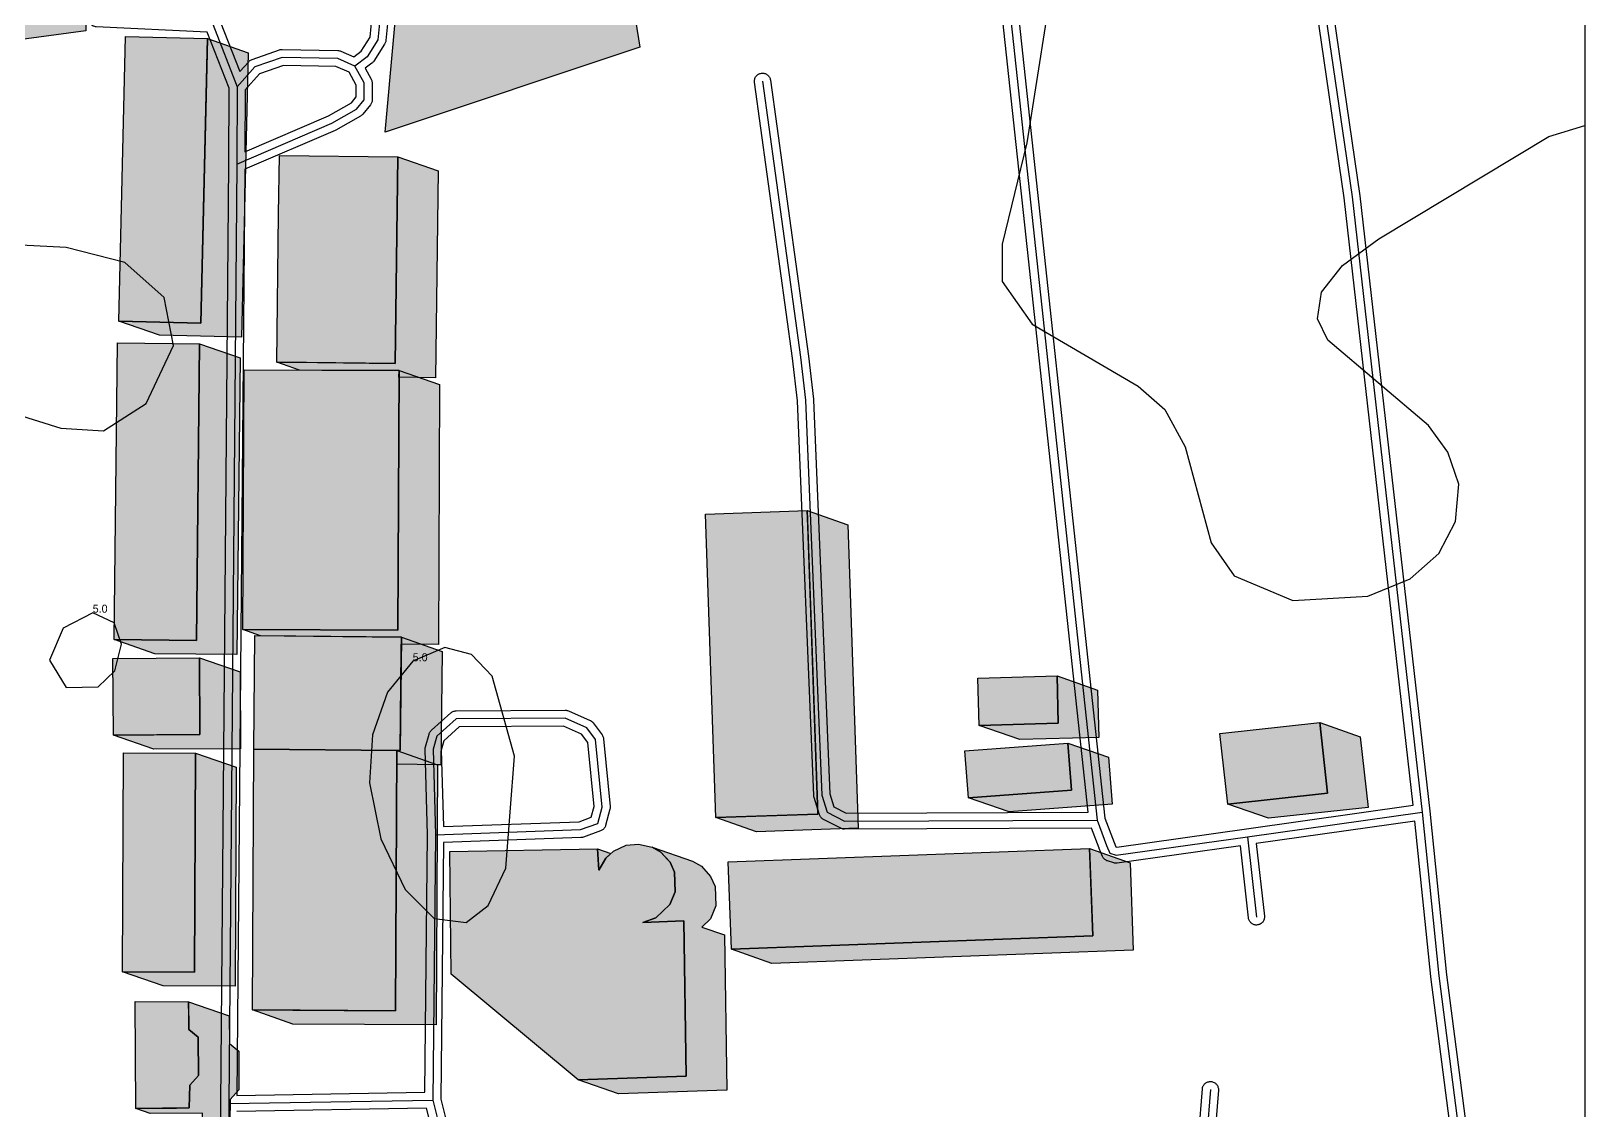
# Model space of a CAD drawing. Header units: metres. Extents: x 0 to 507, y 0 to 750.
# Drawn here: x 215.4 to 506.7, y 265.2 to 467.6 of the extents above; entities that cross this region are included whole.
import ezdxf

# ---------------------------------------------------------------- set-up
doc = ezdxf.new("R2010")
doc.units = ezdxf.units.M
for name, color, linetype, true_color in [('TPX_10_CONTOUR_LINES', 7, 'Continuous', 0x000000), ('TPX_11_CONTOUR_LINES_TEXT', 7, 'Continuous', 0x000000), ('TPX_12_GREEN_AREAS', 7, 'Continuous', 0x58ba48), ('TPX_13_GREEN_AREAS_HATCH', 7, 'Continuous', 0x58ba48), ('TPX_3_BUILDINGS_HATCH', 7, 'Continuous', 0xf0f0f0), ('TPX_4_BUILDINGS_SHADOWS_OUTLINES', 7, 'Continuous', 0x000000), ('TPX_5_BUILDINGS_SHADOWS_HATCH', 7, 'Continuous', 0x000000)]:
    doc.layers.add(name, color=color, linetype=linetype, true_color=true_color)
for name, color, linetype in [('TPX_2_BUILDINGS', 7, 'Continuous'), ('TPX_7_ROADS', 7, 'Continuous'), ('TPX_8_ROADS_OUTLINES', 7, 'Continuous')]:
    doc.layers.add(name, color=color, linetype=linetype)

msp = doc.modelspace()

# ---------------------------------------------------------------- hatches: boundary and pattern name
at = {"layer": 'TPX_13_GREEN_AREAS_HATCH'}
h = msp.add_hatch(color=256, dxfattribs=at)
h.dxf.hatch_style = 1
h.paths.add_polyline_path([(290.06, 540.5), (316.64, 544.84), (329.5, 464.61), (281.75, 448.71), (290.06, 540.5)])
h = msp.add_hatch(color=256, dxfattribs=at)
h.dxf.hatch_style = 1
h.paths.add_polyline_path([(215.04, 541.64), (224.61, 541.7), (225.64, 467.66), (112.86, 452.51), (108.43, 517.93), (215.04, 541.64)])
at = {"layer": 'TPX_3_BUILDINGS_HATCH'}
h = msp.add_hatch(color=256, dxfattribs=at)
h.dxf.hatch_style = 1
h.paths.add_polyline_path([(233.08, 466.59), (248.45, 466.23), (247.21, 412.9), (231.84, 413.26), (233.08, 466.59)])
h = msp.add_hatch(color=256, dxfattribs=at)
h.dxf.hatch_style = 1
h.paths.add_polyline_path([(261.77, 433.3), (261.92, 444.33), (284.11, 444.04), (283.6, 405.28), (261.41, 405.56), (261.77, 433.3)])
h = msp.add_hatch(color=256, dxfattribs=at)
h.dxf.hatch_style = 1
h.paths.add_polyline_path([(231.59, 409.17), (246.97, 409.01), (246.35, 353.38), (230.97, 353.54), (231.59, 409.17)])
h = msp.add_hatch(color=256, dxfattribs=at)
h.dxf.hatch_style = 1
h.paths.add_polyline_path([(255.29, 404.12), (284.35, 404), (284.13, 355.3), (255.08, 355.43), (255.29, 404.12)])
h = msp.add_hatch(color=256, dxfattribs=at)
h.dxf.hatch_style = 1
h.paths.add_polyline_path([(360.88, 377.73), (362.85, 320.83), (343.75, 320.17), (341.79, 377.09), (360.88, 377.73)])
h = msp.add_hatch(color=256, dxfattribs=at)
h.dxf.hatch_style = 1
h.paths.add_polyline_path([(257.29, 354.3), (284.81, 353.99), (284.56, 332.73), (283.95, 332.74), (257.12, 332.98), (257.29, 354.3)])
h = msp.add_hatch(color=256, dxfattribs=at)
h.dxf.hatch_style = 1
h.paths.add_polyline_path([(230.7, 350.03), (246.95, 350.13), (247.03, 335.74), (230.79, 335.64), (230.7, 350.03)])
h = msp.add_hatch(color=256, dxfattribs=at)
h.dxf.hatch_style = 1
h.paths.add_polyline_path([(407.72, 346.72), (407.95, 337.85), (393.11, 337.46), (392.87, 346.33), (407.72, 346.72)])
h = msp.add_hatch(color=256, dxfattribs=at)
h.dxf.hatch_style = 1
h.paths.add_polyline_path([(456.98, 337.99), (458.44, 324.74), (439.75, 322.69), (438.27, 335.94), (456.98, 337.99)])
h = msp.add_hatch(color=256, dxfattribs=at)
h.dxf.hatch_style = 1
h.paths.add_polyline_path([(232.69, 332.32), (246.19, 332.27), (245.99, 291.19), (232.5, 291.26), (232.69, 332.32)])
h = msp.add_hatch(color=256, dxfattribs=at)
h.dxf.hatch_style = 1
h.paths.add_polyline_path([(257.12, 332.98), (283.95, 332.74), (283.68, 283.97), (256.85, 284.12), (257.12, 332.98)])
h = msp.add_hatch(color=256, dxfattribs=at)
h.dxf.hatch_style = 1
h.paths.add_polyline_path([(409.77, 334.14), (410.44, 325.34), (391.13, 323.89), (390.46, 332.7), (409.77, 334.14)])
h = msp.add_hatch(color=256, dxfattribs=at)
h.dxf.hatch_style = 1
h.paths.add_polyline_path([(321.54, 314.31), (321.83, 310.3), (323.11, 312.54), (324.58, 313.89), (326.92, 314.98), (329.28, 315.22), (331.79, 314.64), (333.43, 313.69), (335.17, 311.79), (336.02, 309.92), (336.15, 306.25), (335.15, 303.85), (332.5, 301.36), (330.06, 300.52), (337.75, 300.82), (338.21, 271.7), (317.92, 271), (294.11, 290.81), (293.87, 313.82), (321.54, 314.31)])
h = msp.add_hatch(color=256, dxfattribs=at)
h.dxf.hatch_style = 1
h.paths.add_polyline_path([(413.81, 314.36), (414.41, 297.98), (346.66, 295.48), (346.05, 311.86), (413.81, 314.36)])
h = msp.add_hatch(color=256, dxfattribs=at)
h.dxf.hatch_style = 1
h.paths.add_polyline_path([(244.91, 285.63), (244.94, 280.44), (246.69, 279.01), (246.74, 271.8), (245.1, 269.99), (245.03, 265.74), (235.01, 265.62), (234.87, 285.72), (244.91, 285.63)])
at = {"layer": 'TPX_5_BUILDINGS_SHADOWS_HATCH'}
h = msp.add_hatch(color=256, dxfattribs=at)
h.dxf.hatch_style = 1
h.paths.add_polyline_path([(254.81, 410.25), (239.44, 410.62), (231.84, 413.26), (239.5, 413.08), (247.21, 412.9), (248.4, 463.76), (248.45, 466.23), (256.06, 463.58), (254.81, 410.25)])
h = msp.add_hatch(color=256, dxfattribs=at)
h.dxf.hatch_style = 1
h.paths.add_polyline_path([(284.35, 404), (265.68, 404.08), (261.41, 405.56), (269.05, 405.47), (283.6, 405.28), (284.11, 444.04), (291.71, 441.4), (291.21, 402.63), (284.34, 402.72), (284.35, 404)])
h = msp.add_hatch(color=256, dxfattribs=at)
h.dxf.hatch_style = 1
h.paths.add_polyline_path([(253.96, 350.73), (238.58, 350.89), (230.97, 353.54), (246.35, 353.38), (246.97, 409.01), (254.58, 406.36), (253.96, 350.73)])
h = msp.add_hatch(color=256, dxfattribs=at)
h.dxf.hatch_style = 1
h.paths.add_polyline_path([(291.74, 352.65), (284.79, 352.68), (284.81, 353.99), (258.38, 354.28), (255.08, 355.43), (284.13, 355.3), (284.35, 404), (291.95, 401.35), (291.74, 352.65)])
h = msp.add_hatch(color=256, dxfattribs=at)
h.dxf.hatch_style = 1
h.paths.add_polyline_path([(370.46, 318.18), (351.36, 317.52), (343.75, 320.17), (351.26, 320.43), (362.85, 320.83), (360.98, 374.83), (360.88, 377.73), (368.49, 375.08), (370.46, 318.18)])
h = msp.add_hatch(color=256, dxfattribs=at)
h.dxf.hatch_style = 1
h.paths.add_polyline_path([(292.17, 330.09), (291.56, 330.09), (283.94, 330.16), (283.95, 332.74), (284.56, 332.73), (284.78, 351.42), (284.81, 353.99), (292.42, 351.34), (292.17, 330.09)])
h = msp.add_hatch(color=256, dxfattribs=at)
h.dxf.hatch_style = 1
h.paths.add_polyline_path([(254.64, 333.09), (238.4, 332.99), (230.79, 335.64), (238.38, 335.69), (247.03, 335.74), (246.95, 350.13), (254.55, 347.48), (254.64, 333.09)])
h = msp.add_hatch(color=256, dxfattribs=at)
h.dxf.hatch_style = 1
h.paths.add_polyline_path([(415.56, 335.2), (400.72, 334.81), (393.11, 337.46), (407.95, 337.85), (407.72, 346.72), (415.33, 344.07), (415.56, 335.2)])
h = msp.add_hatch(color=256, dxfattribs=at)
h.dxf.hatch_style = 1
h.paths.add_polyline_path([(466.05, 322.09), (447.35, 320.05), (439.75, 322.69), (458.44, 324.74), (456.98, 337.99), (464.59, 335.34), (466.05, 322.09)])
h = msp.add_hatch(color=256, dxfattribs=at)
h.dxf.hatch_style = 1
h.paths.add_polyline_path([(253.6, 288.54), (240.11, 288.61), (232.5, 291.26), (245.99, 291.19), (246.19, 332.27), (253.8, 329.62), (253.6, 288.54)])
h = msp.add_hatch(color=256, dxfattribs=at)
h.dxf.hatch_style = 1
h.paths.add_polyline_path([(256.85, 284.12), (264.47, 284.08), (283.68, 283.97), (283.95, 332.74), (291.56, 330.09), (291.29, 281.33), (264.46, 281.47), (256.85, 284.12)])
h = msp.add_hatch(color=256, dxfattribs=at)
h.dxf.hatch_style = 1
h.paths.add_polyline_path([(418.05, 322.69), (398.74, 321.25), (391.13, 323.89), (410.44, 325.34), (410.02, 330.94), (409.77, 334.14), (417.38, 331.49), (418.05, 322.69)])
h = msp.add_hatch(color=256, dxfattribs=at)
h.dxf.hatch_style = 1
h.paths.add_polyline_path([(341.04, 311.04), (341.04, 311.04), (341.04, 311.04), (341.04, 311.04), (342.78, 309.14), (342.78, 309.14), (342.78, 309.14), (342.78, 309.14), (343.62, 307.27), (343.62, 307.27), (343.62, 307.27), (343.62, 307.27), (343.62, 307.27), (343.75, 303.6), (343.75, 303.6), (343.75, 303.6), (343.75, 303.6), (343.75, 303.6), (342.76, 301.21), (342.76, 301.21), (342.76, 301.21), (342.76, 301.21), (342.76, 301.21), (341.1, 299.65), (345.36, 298.17), (345.36, 298.17), (345.36, 298.17), (345.36, 298.17), (345.36, 298.17), (345.36, 298.17), (345.36, 298.17), (345.36, 298.17), (345.36, 298.17), (345.36, 298.17), (345.36, 298.17), (345.36, 298.17), (345.36, 298.17), (345.82, 269.05), (345.82, 269.05), (345.82, 269.05), (345.82, 269.05), (345.82, 269.05), (345.82, 269.05), (345.82, 269.05), (345.82, 269.05), (345.82, 269.05), (345.82, 269.05), (345.82, 269.05), (345.82, 269.05), (345.82, 269.05), (345.82, 269.05), (345.82, 269.05), (345.82, 269.05), (345.82, 269.05), (325.53, 268.36), (325.53, 268.36), (325.53, 268.36), (325.53, 268.36), (325.53, 268.36), (317.92, 271), (317.92, 271), (317.92, 271), (317.92, 271), (317.92, 271), (317.92, 271), (317.92, 271), (317.92, 271), (317.92, 271), (317.92, 271), (317.92, 271), (317.92, 271), (317.92, 271), (317.92, 271), (317.92, 271), (317.92, 271), (317.92, 271), (317.92, 271), (317.92, 271), (317.92, 271), (317.92, 271.01), (317.92, 271.01), (317.92, 271.01), (317.92, 271.01), (317.92, 271.01), (317.92, 271.01), (317.92, 271.01), (317.92, 271.01), (317.92, 271.01), (338.21, 271.7), (337.75, 300.82), (330.06, 300.51), (330.06, 300.51), (330.06, 300.51), (330.06, 300.51), (330.06, 300.51), (330.06, 300.51), (330.06, 300.51), (330.06, 300.51), (330.06, 300.51), (330.06, 300.51), (330.06, 300.51), (330.06, 300.51), (330.06, 300.52), (330.06, 300.52), (330.06, 300.52), (330.06, 300.52), (330.06, 300.52), (330.06, 300.52), (330.06, 300.52), (330.06, 300.52), (330.06, 300.52), (330.06, 300.52), (330.06, 300.52), (330.06, 300.52), (330.06, 300.52), (330.06, 300.52), (330.06, 300.52), (330.06, 300.52), (330.06, 300.52), (330.06, 300.52), (332.5, 301.36), (335.15, 303.85), (336.14, 306.25), (336.01, 309.92), (335.17, 311.79), (334.66, 312.34), (333.43, 313.69), (331.79, 314.64), (331.79, 314.64), (331.79, 314.64), (331.79, 314.64), (331.79, 314.64), (331.79, 314.64), (331.79, 314.64), (331.79, 314.64), (331.79, 314.64), (331.79, 314.64), (331.79, 314.64), (331.79, 314.64), (331.79, 314.64), (331.79, 314.64), (331.79, 314.64), (331.79, 314.64), (331.79, 314.64), (331.79, 314.64), (331.79, 314.64), (331.79, 314.64), (331.79, 314.64), (331.79, 314.64), (331.79, 314.64), (331.79, 314.64), (331.79, 314.64), (331.79, 314.64), (331.79, 314.64), (331.79, 314.64), (331.79, 314.64), (331.79, 314.64), (331.79, 314.64), (339.4, 312), (339.4, 312), (339.4, 312), (341.04, 311.04)])
h = msp.add_hatch(color=256, dxfattribs=at)
h.dxf.hatch_style = 1
h.paths.add_polyline_path([(323.11, 312.54), (321.83, 310.3), (321.83, 310.3), (321.83, 310.3), (321.83, 310.3), (321.83, 310.3), (321.83, 310.3), (321.83, 310.3), (321.83, 310.3), (321.83, 310.3), (321.83, 310.3), (321.83, 310.3), (321.83, 310.3), (321.83, 310.3), (321.83, 310.3), (321.83, 310.3), (321.83, 310.3), (321.83, 310.3), (321.83, 310.3), (321.83, 310.3), (321.83, 310.3), (321.83, 310.3), (321.83, 310.3), (321.83, 310.3), (321.83, 310.3), (321.83, 310.3), (321.83, 310.3), (321.83, 310.3), (321.54, 314.31), (321.54, 314.31), (321.54, 314.31), (321.54, 314.31), (321.54, 314.31), (321.54, 314.31), (321.54, 314.32), (321.54, 314.32), (321.54, 314.32), (321.54, 314.32), (321.54, 314.32), (321.54, 314.32), (321.54, 314.32), (321.54, 314.32), (321.54, 314.32), (321.54, 314.32), (321.54, 314.32), (321.54, 314.32), (321.54, 314.32), (321.54, 314.32), (321.54, 314.32), (324.08, 313.43), (324.08, 313.43), (324.08, 313.43), (324.08, 313.43), (324.08, 313.43), (324.08, 313.43), (324.08, 313.43), (324.08, 313.43), (324.08, 313.43), (324.08, 313.43), (324.08, 313.43), (324.08, 313.43), (324.08, 313.43), (324.08, 313.43), (324.08, 313.43), (324.08, 313.43), (324.08, 313.43), (324.08, 313.43), (324.08, 313.43), (324.08, 313.43), (324.08, 313.43), (324.08, 313.43), (323.11, 312.54)])
h = msp.add_hatch(color=256, dxfattribs=at)
h.dxf.hatch_style = 1
h.paths.add_polyline_path([(422.02, 295.33), (354.27, 292.83), (346.66, 295.48), (414.41, 297.98), (413.91, 311.44), (413.81, 314.36), (421.41, 311.71), (422.02, 295.33)])
h = msp.add_hatch(color=256, dxfattribs=at)
h.dxf.hatch_style = 1
h.paths.add_polyline_path([(254.3, 276.36), (254.34, 269.16), (252.71, 267.34), (252.64, 263.09), (247.53, 263.03), (247.51, 264.74), (237.72, 264.67), (235.01, 265.62), (242.6, 265.71), (245.03, 265.74), (245.1, 269.99), (246.74, 271.8), (246.69, 279.01), (244.94, 280.44), (244.93, 283.05), (244.91, 285.63), (252.52, 282.98), (252.55, 277.8), (254.3, 276.36)])

# ---------------------------------------------------------------- linework, layer by layer
at = {"layer": 'TPX_10_CONTOUR_LINES'}
for points in [[(405.69, 469.69), (402.09, 446.69), (397.43, 427.69), (397.42, 420.69), (403.04, 412.69), (422.92, 401.06), (427.94, 396.69), (431.73, 389.69), (436.6, 371.69), (440.92, 365.47), (451.92, 360.9), (466.01, 361.69), (473.92, 364.94), (479.29, 369.69), (482.44, 375.69), (483.04, 382.69), (481.01, 388.69), (477.39, 393.69), (458.52, 409.69), (456.56, 413.69), (457.31, 418.69), (461.24, 423.69), (468.06, 428.69), (499.92, 447.89), (506.7, 449.95)], [(228.92, 392.67), (236.92, 397.78), (242.04, 408.69), (240.34, 417.69), (232.92, 424.25), (221.92, 427.08), (182.92, 429.07), (174.92, 426.78), (170.01, 420.69), (168.38, 414.69), (168.56, 408.69), (170.43, 403.69), (173.92, 400.49), (179.92, 399.2), (200.92, 399.43), (220.92, 393.17), (228.92, 392.67)], [(227.92, 344.67), (231.06, 347.69), (232.31, 352.69), (230.92, 356.69), (226.92, 358.59), (221.39, 355.69), (218.84, 349.69), (221.92, 344.54), (227.92, 344.67)], [(296.92, 300.53), (301.05, 303.69), (304.37, 310.69), (305.98, 331.69), (301.83, 346.69), (297.92, 350.76), (292.92, 352.07), (286.92, 349.48), (282.18, 343.69), (279.35, 335.69), (278.83, 326.69), (280.92, 316.21), (285.48, 306.69), (290.92, 301.28), (296.92, 300.53)]]:
    msp.add_lwpolyline(points, dxfattribs=at)
at = {"layer": 'TPX_12_GREEN_AREAS'}
for points in [[(290.06, 540.5), (316.64, 544.84), (329.5, 464.61), (281.75, 448.71), (290.06, 540.5)], [(215.04, 541.64), (224.61, 541.7), (225.64, 467.66), (112.86, 452.51), (108.43, 517.93), (215.04, 541.64)]]:
    msp.add_lwpolyline(points, dxfattribs=at)
at = {"layer": 'TPX_1_FRAME'}
msp.add_lwpolyline([(0, 0), (0, 750.39), (506.7, 750.39), (506.7, 0)], close=True, dxfattribs=at)
at = {"layer": 'TPX_2_BUILDINGS'}
for points in [[(233.08, 466.59), (248.45, 466.23), (247.21, 412.9), (231.84, 413.26), (233.08, 466.59)], [(261.77, 433.3), (261.92, 444.33), (284.11, 444.04), (283.6, 405.28), (261.41, 405.56), (261.77, 433.3)], [(231.59, 409.17), (246.97, 409.01), (246.35, 353.38), (230.97, 353.54), (231.59, 409.17)], [(255.29, 404.12), (284.35, 404), (284.13, 355.3), (255.08, 355.43), (255.29, 404.12)], [(360.88, 377.73), (362.85, 320.83), (343.75, 320.17), (341.79, 377.09), (360.88, 377.73)], [(257.29, 354.3), (284.81, 353.99), (284.56, 332.73), (283.95, 332.74), (257.12, 332.98), (257.29, 354.3)], [(230.7, 350.03), (246.95, 350.13), (247.03, 335.74), (230.79, 335.64), (230.7, 350.03)], [(407.72, 346.72), (407.95, 337.85), (393.11, 337.46), (392.87, 346.33), (407.72, 346.72)], [(456.98, 337.99), (458.44, 324.74), (439.75, 322.69), (438.27, 335.94), (456.98, 337.99)], [(232.69, 332.32), (246.19, 332.27), (245.99, 291.19), (232.5, 291.26), (232.69, 332.32)], [(257.12, 332.98), (283.95, 332.74), (283.68, 283.97), (256.85, 284.12), (257.12, 332.98)], [(409.77, 334.14), (410.44, 325.34), (391.13, 323.89), (390.46, 332.7), (409.77, 334.14)], [(321.54, 314.31), (321.83, 310.3), (323.11, 312.54), (324.58, 313.89), (326.92, 314.98), (329.28, 315.22), (331.79, 314.64), (333.43, 313.69), (335.17, 311.79), (336.02, 309.92), (336.15, 306.25), (335.15, 303.85), (332.5, 301.36), (330.06, 300.52), (337.75, 300.82), (338.21, 271.7), (317.92, 271), (294.11, 290.81), (293.87, 313.82), (321.54, 314.31)], [(413.81, 314.36), (414.41, 297.98), (346.66, 295.48), (346.05, 311.86), (413.81, 314.36)], [(244.91, 285.63), (244.94, 280.44), (246.69, 279.01), (246.74, 271.8), (245.1, 269.99), (245.03, 265.74), (235.01, 265.62), (234.87, 285.72), (244.91, 285.63)]]:
    msp.add_lwpolyline(points, dxfattribs=at)
at = {"layer": 'TPX_4_BUILDINGS_SHADOWS_OUTLINES'}
for points in [[(254.81, 410.25), (239.44, 410.62), (231.84, 413.26), (239.5, 413.08), (247.21, 412.9), (248.4, 463.76), (248.45, 466.23), (256.06, 463.58), (254.81, 410.25)], [(284.35, 404), (265.68, 404.08), (261.41, 405.56), (269.05, 405.47), (283.6, 405.28), (284.11, 444.04), (291.71, 441.4), (291.21, 402.63), (284.34, 402.72), (284.35, 404)], [(253.96, 350.73), (238.58, 350.89), (230.97, 353.54), (246.35, 353.38), (246.97, 409.01), (254.58, 406.36), (253.96, 350.73)], [(291.74, 352.65), (284.79, 352.68), (284.81, 353.99), (258.38, 354.28), (255.08, 355.43), (284.13, 355.3), (284.35, 404), (291.95, 401.35), (291.74, 352.65)], [(370.46, 318.18), (351.36, 317.52), (343.75, 320.17), (351.26, 320.43), (362.85, 320.83), (360.98, 374.83), (360.88, 377.73), (368.49, 375.08), (370.46, 318.18)], [(292.17, 330.09), (291.56, 330.09), (283.94, 330.16), (283.95, 332.74), (284.56, 332.73), (284.78, 351.42), (284.81, 353.99), (292.42, 351.34), (292.17, 330.09)], [(254.64, 333.09), (238.4, 332.99), (230.79, 335.64), (238.38, 335.69), (247.03, 335.74), (246.95, 350.13), (254.55, 347.48), (254.64, 333.09)], [(415.56, 335.2), (400.72, 334.81), (393.11, 337.46), (407.95, 337.85), (407.72, 346.72), (415.33, 344.07), (415.56, 335.2)], [(466.05, 322.09), (447.35, 320.05), (439.75, 322.69), (458.44, 324.74), (456.98, 337.99), (464.59, 335.34), (466.05, 322.09)], [(253.6, 288.54), (240.11, 288.61), (232.5, 291.26), (245.99, 291.19), (246.19, 332.27), (253.8, 329.62), (253.6, 288.54)], [(256.85, 284.12), (264.47, 284.08), (283.68, 283.97), (283.95, 332.74), (291.56, 330.09), (291.29, 281.33), (264.46, 281.47), (256.85, 284.12)], [(418.05, 322.69), (398.74, 321.25), (391.13, 323.89), (410.44, 325.34), (410.02, 330.94), (409.77, 334.14), (417.38, 331.49), (418.05, 322.69)], [(341.04, 311.04), (341.04, 311.04), (341.04, 311.04), (341.04, 311.04), (342.78, 309.14), (342.78, 309.14), (342.78, 309.14), (342.78, 309.14), (343.62, 307.27), (343.62, 307.27), (343.62, 307.27), (343.62, 307.27), (343.62, 307.27), (343.75, 303.6), (343.75, 303.6), (343.75, 303.6), (343.75, 303.6), (343.75, 303.6), (342.76, 301.21), (342.76, 301.21), (342.76, 301.21), (342.76, 301.21), (342.76, 301.21), (341.1, 299.65), (345.36, 298.17), (345.36, 298.17), (345.36, 298.17), (345.36, 298.17), (345.36, 298.17), (345.36, 298.17), (345.36, 298.17), (345.36, 298.17), (345.36, 298.17), (345.36, 298.17), (345.36, 298.17), (345.36, 298.17), (345.36, 298.17), (345.82, 269.05), (345.82, 269.05), (345.82, 269.05), (345.82, 269.05), (345.82, 269.05), (345.82, 269.05), (345.82, 269.05), (345.82, 269.05), (345.82, 269.05), (345.82, 269.05), (345.82, 269.05), (345.82, 269.05), (345.82, 269.05), (345.82, 269.05), (345.82, 269.05), (345.82, 269.05), (345.82, 269.05), (325.53, 268.36), (325.53, 268.36), (325.53, 268.36), (325.53, 268.36), (325.53, 268.36), (317.92, 271), (317.92, 271), (317.92, 271), (317.92, 271), (317.92, 271), (317.92, 271), (317.92, 271), (317.92, 271), (317.92, 271), (317.92, 271), (317.92, 271), (317.92, 271), (317.92, 271), (317.92, 271), (317.92, 271), (317.92, 271), (317.92, 271), (317.92, 271), (317.92, 271), (317.92, 271), (317.92, 271.01), (317.92, 271.01), (317.92, 271.01), (317.92, 271.01), (317.92, 271.01), (317.92, 271.01), (317.92, 271.01), (317.92, 271.01), (317.92, 271.01), (338.21, 271.7), (337.75, 300.82), (330.06, 300.51), (330.06, 300.51), (330.06, 300.51), (330.06, 300.51), (330.06, 300.51), (330.06, 300.51), (330.06, 300.51), (330.06, 300.51), (330.06, 300.51), (330.06, 300.51), (330.06, 300.51), (330.06, 300.51), (330.06, 300.52), (330.06, 300.52), (330.06, 300.52), (330.06, 300.52), (330.06, 300.52), (330.06, 300.52), (330.06, 300.52), (330.06, 300.52), (330.06, 300.52), (330.06, 300.52), (330.06, 300.52), (330.06, 300.52), (330.06, 300.52), (330.06, 300.52), (330.06, 300.52), (330.06, 300.52), (330.06, 300.52), (330.06, 300.52), (332.5, 301.36), (335.15, 303.85), (336.14, 306.25), (336.01, 309.92), (335.17, 311.79), (334.66, 312.34), (333.43, 313.69), (331.79, 314.64), (331.79, 314.64), (331.79, 314.64), (331.79, 314.64), (331.79, 314.64), (331.79, 314.64), (331.79, 314.64), (331.79, 314.64), (331.79, 314.64), (331.79, 314.64), (331.79, 314.64), (331.79, 314.64), (331.79, 314.64), (331.79, 314.64), (331.79, 314.64), (331.79, 314.64), (331.79, 314.64), (331.79, 314.64), (331.79, 314.64), (331.79, 314.64), (331.79, 314.64), (331.79, 314.64), (331.79, 314.64), (331.79, 314.64), (331.79, 314.64), (331.79, 314.64), (331.79, 314.64), (331.79, 314.64), (331.79, 314.64), (331.79, 314.64), (331.79, 314.64), (339.4, 312), (339.4, 312), (339.4, 312), (341.04, 311.04)], [(323.11, 312.54), (321.83, 310.3), (321.83, 310.3), (321.83, 310.3), (321.83, 310.3), (321.83, 310.3), (321.83, 310.3), (321.83, 310.3), (321.83, 310.3), (321.83, 310.3), (321.83, 310.3), (321.83, 310.3), (321.83, 310.3), (321.83, 310.3), (321.83, 310.3), (321.83, 310.3), (321.83, 310.3), (321.83, 310.3), (321.83, 310.3), (321.83, 310.3), (321.83, 310.3), (321.83, 310.3), (321.83, 310.3), (321.83, 310.3), (321.83, 310.3), (321.83, 310.3), (321.83, 310.3), (321.83, 310.3), (321.54, 314.31), (321.54, 314.31), (321.54, 314.31), (321.54, 314.31), (321.54, 314.31), (321.54, 314.31), (321.54, 314.32), (321.54, 314.32), (321.54, 314.32), (321.54, 314.32), (321.54, 314.32), (321.54, 314.32), (321.54, 314.32), (321.54, 314.32), (321.54, 314.32), (321.54, 314.32), (321.54, 314.32), (321.54, 314.32), (321.54, 314.32), (321.54, 314.32), (321.54, 314.32), (324.08, 313.43), (324.08, 313.43), (324.08, 313.43), (324.08, 313.43), (324.08, 313.43), (324.08, 313.43), (324.08, 313.43), (324.08, 313.43), (324.08, 313.43), (324.08, 313.43), (324.08, 313.43), (324.08, 313.43), (324.08, 313.43), (324.08, 313.43), (324.08, 313.43), (324.08, 313.43), (324.08, 313.43), (324.08, 313.43), (324.08, 313.43), (324.08, 313.43), (324.08, 313.43), (324.08, 313.43), (323.11, 312.54)], [(422.02, 295.33), (354.27, 292.83), (346.66, 295.48), (414.41, 297.98), (413.91, 311.44), (413.81, 314.36), (421.41, 311.71), (422.02, 295.33)], [(254.3, 276.36), (254.34, 269.16), (252.71, 267.34), (252.64, 263.09), (247.53, 263.03), (247.51, 264.74), (237.72, 264.67), (235.01, 265.62), (242.6, 265.71), (245.03, 265.74), (245.1, 269.99), (246.74, 271.8), (246.69, 279.01), (244.94, 280.44), (244.93, 283.05), (244.91, 285.63), (252.52, 282.98), (252.55, 277.8), (254.3, 276.36)]]:
    msp.add_lwpolyline(points, dxfattribs=at)
at = {"layer": 'TPX_7_ROADS'}
for points in [[(352.93, 687.51), (354.51, 680.33), (357.82, 671.18), (368.52, 645.19), (381.64, 617.3), (382.83, 613.85), (383.8, 610.31), (384.32, 603.8), (390.17, 549.34), (393.05, 515.43), (396.98, 488.94), (415.23, 319.7), (417.02, 314.95), (417.64, 313.48), (418.8, 313.12), (443.43, 316.59), (476.16, 321.2)], [(432.09, 675.46), (435.24, 643.48), (438.61, 613.67), (443.99, 580.77), (449.73, 532.89), (453.14, 504.45), (463.03, 436.55), (476.16, 321.2), (479.28, 290.51)], [(274.9, 558.01), (279.71, 528.54), (281.08, 474.7), (280.82, 470.38), (280.38, 465.99), (278.37, 462.81), (276.05, 461.07)], [(226.78, 551.05), (227.65, 469.94), (249.42, 468.92), (254.03, 457.19)], [(253.92, 442.71), (271.77, 450.39), (276.39, 453.01), (277.83, 454.75), (277.81, 457.9), (276.05, 461.07), (272.85, 462.49), (262.42, 462.71), (257.3, 460.9), (254.03, 457.19), (253.92, 442.71)], [(352.49, 458.25), (359.64, 406.51), (360.56, 398.46), (363.62, 324.38), (364.63, 321.16), (367.85, 319.51), (415.23, 319.7)], [(253.92, 442.71), (252.43, 266.57), (251.67, 174.98), (252.74, 153.29), (254.33, 121.09)], [(319.55, 337.03), (315.52, 338.79), (295.07, 338.67), (291.42, 335.42), (290.74, 333.02), (291.22, 316.96)], [(291.22, 316.96), (318.4, 317.91), (321.63, 319.08), (322.43, 322.12), (321.2, 334.79), (319.55, 337.03)], [(291.22, 316.96), (290.7, 267.21)], [(443.43, 316.59), (445.12, 301.53)], [(479.28, 290.51), (484.19, 252.55), (485.92, 239.13)], [(436.48, 269.2), (435.12, 252.17), (436.91, 243.83), (444.57, 227.91), (449.45, 217.74)], [(252.43, 266.57), (290.7, 267.21), (292.62, 259.45)]]:
    msp.add_lwpolyline(points, dxfattribs=at)
at = {"layer": 'TPX_8_ROADS_OUTLINES'}
for points in [[(250.17, 174.99), (250.93, 266.58), (252.42, 442.73), (252.53, 456.92), (248.38, 467.46), (227.58, 468.44), (227.43, 468.45), (227.29, 468.48), (227.14, 468.53), (227, 468.58), (226.87, 468.66), (226.74, 468.74), (226.63, 468.84), (226.52, 468.95), (226.43, 469.07), (226.35, 469.2), (226.28, 469.33), (226.23, 469.47), (226.19, 469.62), (226.16, 469.77), (226.15, 469.92), (225.29, 549.6), (214.45, 549.95)], [(398.47, 489.1), (416.71, 320.05), (418.41, 315.5), (418.75, 314.71), (418.92, 314.65), (443.22, 318.07), (474.5, 322.48), (461.54, 436.36), (451.66, 504.23)], [(454.63, 504.65), (464.51, 436.76), (464.52, 436.72), (477.65, 321.37), (477.65, 321.35), (480.77, 290.68), (485.51, 254.05)], [(482.66, 252.65), (477.79, 290.31), (477.79, 290.33), (477.78, 290.35), (474.83, 319.5), (445.08, 315.3), (446.61, 301.7), (446.62, 301.55), (446.61, 301.4), (446.59, 301.26), (446.56, 301.11), (446.51, 300.97), (446.45, 300.84), (446.38, 300.71), (446.29, 300.59), (446.19, 300.48), (446.09, 300.38), (445.97, 300.29), (445.84, 300.22), (445.71, 300.15), (445.57, 300.1), (445.43, 300.06), (445.29, 300.04), (445.14, 300.03), (444.99, 300.03), (444.85, 300.05), (444.7, 300.09), (444.56, 300.14), (444.43, 300.2), (444.3, 300.27), (444.18, 300.36), (444.07, 300.45), (443.97, 300.56), (443.88, 300.68), (443.81, 300.8), (443.74, 300.94), (443.69, 301.07), (443.65, 301.22), (443.63, 301.36), (442.11, 314.89), (419.01, 311.63), (418.85, 311.62), (418.68, 311.62), (418.52, 311.65), (418.36, 311.69), (417.2, 312.04), (417.06, 312.09), (416.93, 312.16), (416.81, 312.23), (416.69, 312.32), (416.58, 312.41), (416.49, 312.52), (416.4, 312.64), (416.32, 312.76), (416.26, 312.89), (415.64, 314.36), (415.61, 314.42), (414.2, 318.2), (367.86, 318.01), (367.72, 318.01), (367.57, 318.03), (367.43, 318.07), (367.3, 318.11), (367.17, 318.17), (363.95, 319.82), (363.82, 319.9), (363.7, 319.98), (363.59, 320.08), (363.48, 320.19), (363.39, 320.31), (363.32, 320.43), (363.25, 320.57), (363.2, 320.71), (362.19, 323.93), (362.15, 324.06), (362.13, 324.19), (362.12, 324.32), (359.07, 398.34), (358.15, 406.32), (351.01, 458.05), (350.99, 458.19), (350.99, 458.34), (351.01, 458.49), (351.04, 458.63), (351.09, 458.77), (351.14, 458.91), (351.21, 459.04), (351.3, 459.16), (351.39, 459.27), (351.5, 459.37), (351.61, 459.47), (351.73, 459.55), (351.86, 459.61), (352, 459.67), (352.14, 459.71), (352.29, 459.74), (352.43, 459.75), (352.58, 459.75), (352.73, 459.73), (352.87, 459.7), (353.01, 459.66), (353.15, 459.6), (353.28, 459.53), (353.4, 459.45), (353.51, 459.35), (353.61, 459.25), (353.71, 459.13), (353.79, 459.01), (353.85, 458.88), (353.91, 458.74), (353.95, 458.6), (353.98, 458.46), (361.13, 406.71), (361.13, 406.68), (362.05, 398.63), (362.06, 398.52), (365.11, 324.64), (365.87, 322.21), (368.21, 321.01), (413.56, 321.2), (395.49, 488.75)], [(250.82, 469.46), (254.53, 460.03), (256.18, 461.89), (256.28, 462), (256.4, 462.1), (256.52, 462.18), (256.66, 462.25), (256.8, 462.31), (261.92, 464.12), (262.04, 464.16), (262.18, 464.19), (262.31, 464.21), (262.45, 464.21), (272.89, 463.98), (273.03, 463.97), (273.18, 463.95), (273.32, 463.91), (273.46, 463.86), (275.86, 462.79), (277.25, 463.84), (278.92, 466.5), (279.33, 470.5)], [(282.31, 470.23), (281.87, 465.84), (281.85, 465.71), (281.82, 465.57), (281.78, 465.44), (281.72, 465.31), (281.65, 465.19), (279.64, 462), (279.56, 461.89), (279.47, 461.79), (279.37, 461.69), (279.27, 461.61), (278, 460.65), (279.12, 458.63), (279.19, 458.5)], [(258.17, 459.61), (255.53, 456.62), (255.44, 445), (271.1, 451.73), (275.41, 454.18), (276.33, 455.29), (276.32, 457.51), (274.99, 459.9), (272.52, 460.99), (262.66, 461.2), (258.17, 459.61)], [(279.19, 458.5), (279.24, 458.36), (279.28, 458.21), (279.31, 458.06), (279.31, 457.91), (279.33, 454.76), (279.33, 454.61), (279.3, 454.46), (279.27, 454.32), (279.22, 454.17), (279.15, 454.04), (279.08, 453.91), (278.99, 453.79), (277.55, 452.06), (277.46, 451.96), (277.36, 451.86), (277.25, 451.78), (277.13, 451.71), (272.51, 449.08), (272.36, 449.01), (255.41, 441.72), (253.95, 268.1), (289.21, 268.69), (289.72, 316.95), (289.24, 332.98), (289.25, 333.13), (289.27, 333.28), (289.3, 333.43), (289.98, 335.83), (290.02, 335.96), (290.08, 336.09), (290.15, 336.21), (290.23, 336.33), (290.32, 336.44), (290.42, 336.54), (294.07, 339.79), (294.19, 339.89), (294.32, 339.97), (294.46, 340.04), (294.6, 340.1), (294.75, 340.14), (294.9, 340.16), (295.06, 340.17), (315.51, 340.29), (315.67, 340.29), (315.82, 340.26), (315.97, 340.22), (316.12, 340.17), (320.16, 338.4), (320.18, 338.39), (320.2, 338.38), (320.24, 338.36), (320.29, 338.33), (320.31, 338.32), (320.33, 338.31), (320.37, 338.28), (320.41, 338.26), (320.43, 338.24), (320.45, 338.23), (320.49, 338.2), (320.53, 338.17), (320.55, 338.15), (320.56, 338.13), (320.6, 338.1), (320.64, 338.06), (320.65, 338.05), (320.67, 338.03), (320.7, 337.99), (320.73, 337.95), (320.75, 337.93), (320.76, 337.92), (322.41, 335.68), (322.5, 335.54), (322.57, 335.4), (322.63, 335.25), (322.67, 335.1), (322.69, 334.94), (323.93, 322.27), (323.93, 322.13), (323.93, 322), (323.91, 321.87), (323.88, 321.74), (323.08, 318.7), (323.04, 318.56), (322.98, 318.43), (322.91, 318.3), (322.83, 318.18), (322.74, 318.07), (322.63, 317.97), (322.52, 317.88), (322.4, 317.8), (322.27, 317.73), (322.14, 317.67), (318.91, 316.5), (318.76, 316.46), (318.61, 316.43), (318.46, 316.41), (292.7, 315.52), (292.2, 267.39), (293.81, 260.91)], [(292.25, 332.84), (292.67, 318.52), (318.11, 319.4), (320.38, 320.23), (320.91, 322.24), (319.75, 334.23), (318.58, 335.81), (315.21, 337.29), (295.64, 337.17), (292.75, 334.59), (292.25, 332.84)], [(433.62, 252.29), (434.98, 269.32), (435, 269.46), (435.03, 269.6), (435.08, 269.74), (435.14, 269.88), (435.22, 270.01), (435.3, 270.13), (435.4, 270.24), (435.5, 270.34), (435.62, 270.43), (435.75, 270.51), (435.88, 270.57), (436.02, 270.62), (436.16, 270.66), (436.3, 270.69), (436.45, 270.7), (436.6, 270.69), (436.74, 270.67), (436.89, 270.64), (437.03, 270.59), (437.16, 270.53), (437.29, 270.46), (437.41, 270.37), (437.52, 270.28), (437.62, 270.17), (437.71, 270.05), (437.79, 269.93), (437.85, 269.8), (437.9, 269.66), (437.94, 269.52), (437.97, 269.37), (437.98, 269.22), (437.97, 269.08), (436.63, 252.27)], [(291.11, 259.32), (289.53, 265.69), (253.92, 265.1)]]:
    msp.add_lwpolyline(points, dxfattribs=at)

# ---------------------------------------------------------------- texts
at = {"layer": 'TPX_11_CONTOUR_LINES_TEXT'}
for p in [(226.92, 358.59), (286.92, 349.48)]:
    msp.add_text('5.0', height=1.5, dxfattribs=at).set_placement(p)

doc.saveas('drawing.dxf')
